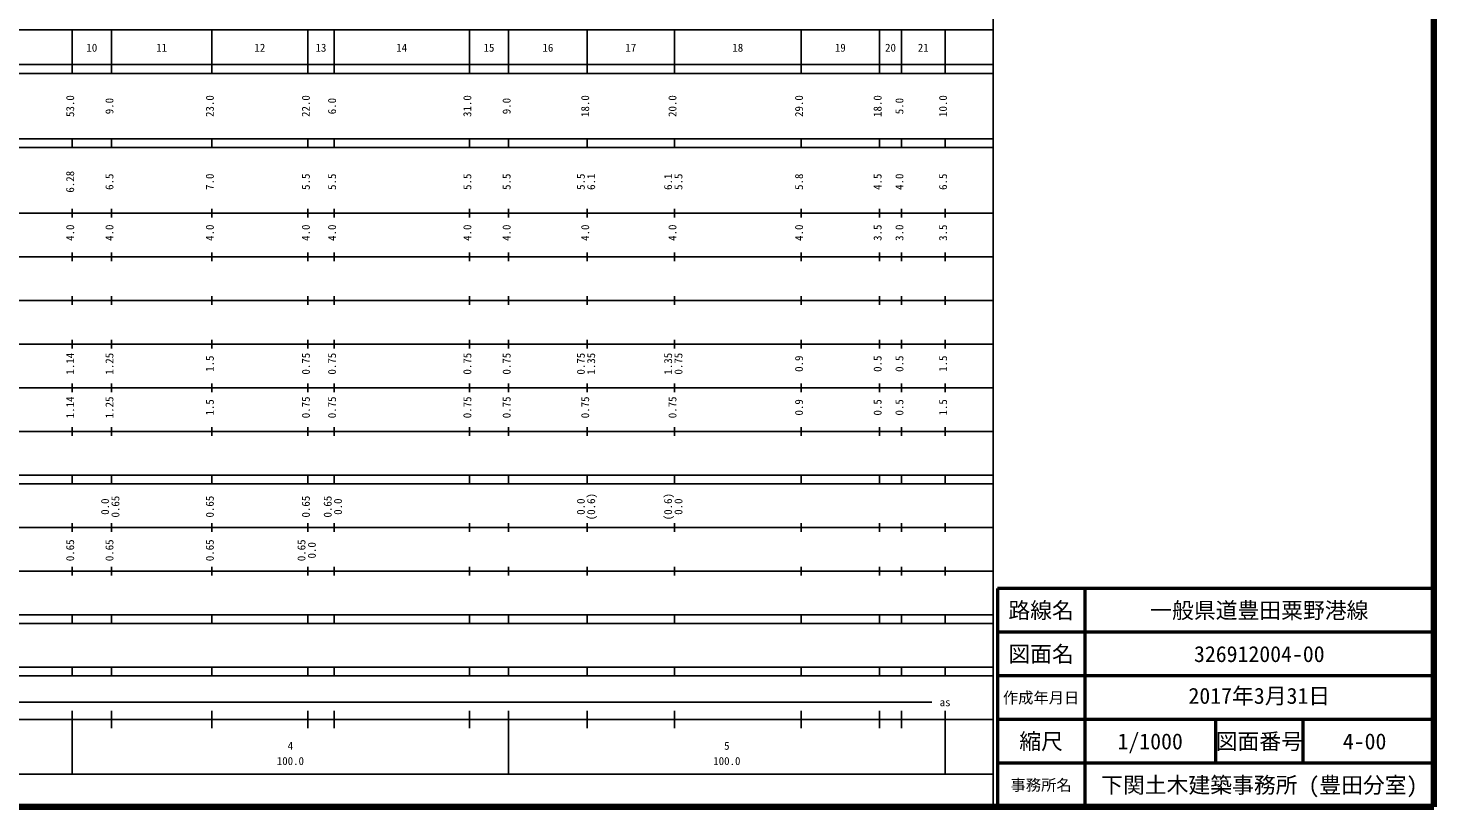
# Model space of a CAD drawing. Units: millimetres, scale not verified. Extents: x 40000 to 680000, y 20000 to 380000.
# Drawn here: x 357907 to 680000, y 20000 to 198357 of the extents above; entities that cross this region are included whole.
import ezdxf
from ezdxf.enums import TextEntityAlignment as Align

# ---------------------------------------------------------------- set-up
doc = ezdxf.new("R2010")
doc.units = ezdxf.units.MM
doc.header["$LTSCALE"] = 1000
for name, color, linetype, lineweight in [('M-TTL', 2, 'Continuous', 140), ('M-TTL-BAND', 7, 'Continuous', 25), ('M-TTL-FRAM', 2, 'Continuous', 50), ('M-TTL-LINE', 7, 'Continuous', 50)]:
    doc.layers.add(name, color=color, linetype=linetype, lineweight=lineweight)
doc.layers.add('M-TTL-TXT', color=7, linetype='Continuous')
doc.styles.add('ＭＳ ゴシック', font='')
doc.styles.get('ＭＳ ゴシック').set_extended_font_data('MS Gothic')

msp = doc.modelspace()

# ---------------------------------------------------------------- linework, layer by layer
at = {"layer": 'M-TTL'}
for p, q in [((680000, 20000), (680000, 380000)), ((40000, 20000), (680000, 20000))]:
    msp.add_line(p, q, dxfattribs=at)
at = {"layer": 'M-TTL-BAND'}
for p, q in [((579000, 20000), (579000, 370000)), ((68000, 198000), (579000, 198000)), ((368000, 188000), (368000, 198000)), ((377000, 188000), (377000, 198000)), ((400000, 188000), (400000, 198000)), ((422000, 188000), (422000, 198000)), ((428000, 188000), (428000, 198000)), ((459000, 188000), (459000, 198000)), ((468000, 188000), (468000, 198000)), ((486000, 188000), (486000, 198000)), ((506000, 188000), (506000, 198000)), ((535000, 188000), (535000, 198000)), ((553000, 188000), (553000, 198000)), ((558000, 188000), (558000, 198000)), ((568000, 188000), (568000, 198000)), ((40000, 190000), (579000, 190000)), ((40000, 188000), (579000, 188000)), ((40000, 173000), (579000, 173000)), ((40000, 171000), (579000, 171000)), ((368000, 171000), (368000, 173000)), ((377000, 171000), (377000, 173000)), ((400000, 171000), (400000, 173000)), ((422000, 171000), (422000, 173000)), ((428000, 171000), (428000, 173000)), ((459000, 171000), (459000, 173000)), ((468000, 171000), (468000, 173000)), ((486000, 171000), (486000, 173000)), ((506000, 171000), (506000, 173000)), ((535000, 171000), (535000, 173000)), ((553000, 171000), (553000, 173000)), ((558000, 171000), (558000, 173000)), ((568000, 171000), (568000, 173000)), ((40000, 156000), (579000, 156000)), ((368000, 155000), (368000, 157000)), ((377000, 155000), (377000, 157000)), ((400000, 155000), (400000, 157000)), ((422000, 155000), (422000, 157000)), ((428000, 155000), (428000, 157000)), ((459000, 155000), (459000, 157000)), ((468000, 155000), (468000, 157000)), ((486000, 155000), (486000, 157000)), ((506000, 155000), (506000, 157000)), ((535000, 155000), (535000, 157000)), ((553000, 155000), (553000, 157000)), ((558000, 155000), (558000, 157000)), ((568000, 155000), (568000, 157000)), ((46000, 146000), (579000, 146000)), ((368000, 145000), (368000, 147000)), ((377000, 145000), (377000, 147000)), ((400000, 145000), (400000, 147000)), ((422000, 145000), (422000, 147000)), ((428000, 145000), (428000, 147000)), ((459000, 145000), (459000, 147000)), ((468000, 145000), (468000, 147000)), ((486000, 145000), (486000, 147000)), ((506000, 145000), (506000, 147000)), ((535000, 145000), (535000, 147000)), ((553000, 145000), (553000, 147000)), ((558000, 145000), (558000, 147000)), ((568000, 145000), (568000, 147000)), ((52000, 136000), (579000, 136000)), ((368000, 135000), (368000, 137000)), ((377000, 135000), (377000, 137000)), ((400000, 135000), (400000, 137000)), ((422000, 135000), (422000, 137000)), ((428000, 135000), (428000, 137000)), ((459000, 135000), (459000, 137000)), ((468000, 135000), (468000, 137000)), ((486000, 135000), (486000, 137000)), ((506000, 135000), (506000, 137000)), ((535000, 135000), (535000, 137000)), ((553000, 135000), (553000, 137000)), ((558000, 135000), (558000, 137000)), ((568000, 135000), (568000, 137000)), ((46000, 126000), (579000, 126000)), ((368000, 125000), (368000, 127000)), ((377000, 125000), (377000, 127000)), ((400000, 125000), (400000, 127000)), ((422000, 125000), (422000, 127000)), ((428000, 125000), (428000, 127000)), ((459000, 125000), (459000, 127000)), ((468000, 125000), (468000, 127000)), ((486000, 125000), (486000, 127000)), ((506000, 125000), (506000, 127000)), ((535000, 125000), (535000, 127000)), ((553000, 125000), (553000, 127000)), ((558000, 125000), (558000, 127000)), ((568000, 125000), (568000, 127000)), ((52000, 116000), (579000, 116000)), ((368000, 115000), (368000, 117000)), ((377000, 115000), (377000, 117000)), ((400000, 115000), (400000, 117000)), ((422000, 115000), (422000, 117000)), ((428000, 115000), (428000, 117000)), ((459000, 115000), (459000, 117000)), ((468000, 115000), (468000, 117000)), ((486000, 115000), (486000, 117000)), ((506000, 115000), (506000, 117000)), ((535000, 115000), (535000, 117000)), ((553000, 115000), (553000, 117000)), ((558000, 115000), (558000, 117000)), ((568000, 115000), (568000, 117000)), ((368000, 105000), (368000, 107000)), ((377000, 105000), (377000, 107000)), ((400000, 105000), (400000, 107000)), ((422000, 105000), (422000, 107000)), ((428000, 105000), (428000, 107000)), ((459000, 105000), (459000, 107000)), ((468000, 105000), (468000, 107000)), ((486000, 105000), (486000, 107000)), ((506000, 105000), (506000, 107000)), ((535000, 105000), (535000, 107000)), ((553000, 105000), (553000, 107000)), ((558000, 105000), (558000, 107000)), ((568000, 105000), (568000, 107000)), ((46000, 106000), (579000, 106000)), ((40000, 96000), (579000, 96000)), ((40000, 94000), (579000, 94000)), ((368000, 94000), (368000, 96000)), ((377000, 94000), (377000, 96000)), ((400000, 94000), (400000, 96000)), ((422000, 94000), (422000, 96000)), ((428000, 94000), (428000, 96000)), ((459000, 94000), (459000, 96000)), ((468000, 94000), (468000, 96000)), ((486000, 94000), (486000, 96000)), ((506000, 94000), (506000, 96000)), ((535000, 94000), (535000, 96000)), ((553000, 94000), (553000, 96000)), ((558000, 94000), (558000, 96000)), ((568000, 94000), (568000, 96000)), ((49000, 84000), (579000, 84000)), ((368000, 83000), (368000, 85000)), ((377000, 83000), (377000, 85000)), ((400000, 83000), (400000, 85000)), ((422000, 83000), (422000, 85000)), ((428000, 83000), (428000, 85000)), ((459000, 83000), (459000, 85000)), ((468000, 83000), (468000, 85000)), ((486000, 83000), (486000, 85000)), ((506000, 83000), (506000, 85000)), ((535000, 83000), (535000, 85000)), ((553000, 83000), (553000, 85000)), ((558000, 83000), (558000, 85000)), ((568000, 83000), (568000, 85000)), ((368000, 73000), (368000, 75000)), ((377000, 73000), (377000, 75000)), ((400000, 73000), (400000, 75000)), ((422000, 73000), (422000, 75000)), ((428000, 73000), (428000, 75000)), ((459000, 73000), (459000, 75000)), ((468000, 73000), (468000, 75000)), ((486000, 73000), (486000, 75000)), ((506000, 73000), (506000, 75000)), ((535000, 73000), (535000, 75000)), ((553000, 73000), (553000, 75000)), ((558000, 73000), (558000, 75000)), ((568000, 73000), (568000, 75000)), ((40000, 74000), (579000, 74000)), ((40000, 64000), (579000, 64000)), ((40000, 62000), (579000, 62000)), ((368000, 62000), (368000, 64000)), ((377000, 62000), (377000, 64000)), ((400000, 62000), (400000, 64000)), ((422000, 62000), (422000, 64000)), ((428000, 62000), (428000, 64000)), ((459000, 62000), (459000, 64000)), ((468000, 62000), (468000, 64000)), ((486000, 62000), (486000, 64000)), ((506000, 62000), (506000, 64000)), ((535000, 62000), (535000, 64000)), ((553000, 62000), (553000, 64000)), ((558000, 62000), (558000, 64000)), ((568000, 62000), (568000, 64000)), ((40000, 52000), (579000, 52000)), ((368000, 50000), (368000, 52000)), ((377000, 50000), (377000, 52000)), ((400000, 50000), (400000, 52000)), ((422000, 50000), (422000, 52000)), ((428000, 50000), (428000, 52000)), ((459000, 50000), (459000, 52000)), ((468000, 50000), (468000, 52000)), ((486000, 50000), (486000, 52000)), ((506000, 50000), (506000, 52000)), ((535000, 50000), (535000, 52000)), ((553000, 50000), (553000, 52000)), ((558000, 50000), (558000, 52000)), ((568000, 50000), (568000, 52000)), ((40000, 50000), (579000, 50000)), ((71000, 44000), (565000, 44000)), ((368000, 27500), (368000, 42000)), ((377000, 38000), (377000, 42000)), ((400000, 38000), (400000, 42000)), ((422000, 38000), (422000, 42000)), ((428000, 38000), (428000, 42000)), ((459000, 38000), (459000, 42000)), ((468000, 27500), (468000, 42000)), ((486000, 38000), (486000, 42000)), ((506000, 38000), (506000, 42000)), ((535000, 38000), (535000, 42000)), ((553000, 38000), (553000, 42000)), ((558000, 38000), (558000, 42000)), ((568000, 27500), (568000, 42000)), ((40000, 40000), (579000, 40000)), ((68000, 27500), (579000, 27500))]:
    msp.add_line(p, q, dxfattribs=at)
at = {"layer": 'M-TTL-FRAM'}
for p, q in [((580000, 70000), (580000, 20000)), ((680000, 70000), (580000, 70000))]:
    msp.add_line(p, q, dxfattribs=at)
at = {"layer": 'M-TTL-LINE'}
for p, q in [((600000, 70000), (600000, 20000)), ((680000, 60000), (580000, 60000)), ((680000, 50000), (580000, 50000)), ((680000, 40000), (580000, 40000)), ((630000, 40000), (630000, 30000)), ((650000, 40000), (650000, 30000)), ((680000, 30000), (580000, 30000))]:
    msp.add_line(p, q, dxfattribs=at)

# ---------------------------------------------------------------- texts
at = {"layer": 'M-TTL-BAND', "style": 'ＭＳ ゴシック'}
for s, p in [('10', (372500, 192405)), ('11', (388500, 192405)), ('12', (411000, 192405)), ('13', (425000, 192405)), ('14', (443500, 192405)), ('15', (463500, 192405)), ('16', (477000, 192405)), ('17', (496000, 192405)), ('18', (520500, 192405)), ('19', (544000, 192405)), ('20', (555500, 192405)), ('21', (563000, 192405)), ('as', (568000, 42500)), ('4', (418000, 32523)), ('5', (518000, 32523)), ('100.0', (418000, 29033)), ('100.0', (518000, 29033))]:
    msp.add_text(s, height=1833, dxfattribs=at).set_placement(p, align=Align.BOTTOM_CENTER)
for s, p in [('53.0', (369000, 180500)), ('9.0', (378000, 180500)), ('23.0', (401000, 180500)), ('22.0', (423000, 180500)), ('6.0', (429000, 180500)), ('31.0', (460000, 180500)), ('9.0', (469000, 180500)), ('18.0', (487000, 180500)), ('20.0', (507000, 180500)), ('29.0', (536000, 180500)), ('18.0', (554000, 180500)), ('5.0', (559000, 180500)), ('10.0', (569000, 180500)), ('6.28', (369000, 163174)), ('6.5', (378000, 163174)), ('7.0', (401000, 163174)), ('5.5', (423000, 163174)), ('5.5', (429000, 163174)), ('5.5', (460000, 163174)), ('5.5', (469000, 163174)), ('5.5', (486000, 163174)), ('6.1', (488370, 163174)), ('6.1', (506000, 163174)), ('5.5', (508370, 163174)), ('5.8', (536000, 163174)), ('4.5', (554000, 163174)), ('4.0', (559000, 163174)), ('6.5', (569000, 163174)), ('4.0', (369000, 151500)), ('4.0', (378000, 151500)), ('4.0', (401000, 151500)), ('4.0', (423000, 151500)), ('4.0', (429000, 151500)), ('4.0', (460000, 151500)), ('4.0', (469000, 151500)), ('4.0', (487000, 151500)), ('4.0', (507000, 151500)), ('4.0', (536000, 151500)), ('3.5', (554000, 151500)), ('3.0', (559000, 151500)), ('3.5', (569000, 151500)), ('1.14', (369000, 121500)), ('1.25', (378000, 121500)), ('1.5', (401000, 121500)), ('0.75', (423000, 121500)), ('0.75', (429000, 121500)), ('0.75', (460000, 121500)), ('0.75', (469000, 121500)), ('0.75', (486000, 121500)), ('1.35', (488370, 121500)), ('1.35', (506000, 121500)), ('0.75', (508370, 121500)), ('0.9', (536000, 121500)), ('0.5', (554000, 121500)), ('0.5', (559000, 121500)), ('1.5', (569000, 121500)), ('1.14', (369000, 111500)), ('1.25', (378000, 111500)), ('1.5', (401000, 111500)), ('0.75', (423000, 111500)), ('0.75', (429000, 111500)), ('0.75', (460000, 111500)), ('0.75', (469000, 111500)), ('0.75', (487000, 111500)), ('0.75', (507000, 111500)), ('0.9', (536000, 111500)), ('0.5', (554000, 111500)), ('0.5', (559000, 111500)), ('1.5', (569000, 111500)), ('0.0', (377000, 88764)), ('0.65', (379370, 88764)), ('0.65', (401000, 88764)), ('0.65', (423000, 88764)), ('0.65', (428000, 88764)), ('0.0', (430370, 88764)), ('0.0', (486000, 88764)), ('(0.6)', (488370, 88764)), ('(0.6)', (506000, 88764)), ('0.0', (508370, 88764)), ('0.65', (369000, 78764)), ('0.65', (378000, 78764)), ('0.65', (401000, 78764)), ('0.65', (422000, 78764)), ('0.0', (424370, 78764))]:
    msp.add_text(s, height=1833, rotation=90, dxfattribs=at).set_placement(p, align=Align.BOTTOM_CENTER)
at = {"layer": 'M-TTL-TXT', "style": 'ＭＳ ゴシック'}
for s, height, p in [('路線名', 3666, (590000, 65000)), ('路線名', 3666, (590000, 65000)), ('一般県道豊田粟野港線', 3666, (640000, 65000)), ('図面名', 3666, (590000, 55000)), ('図面名', 3666, (590000, 55000)), ('326912004-00', 3666, (640000, 55000)), ('作成年月日', 2566, (590000, 45000)), ('作成年月日', 2566, (590000, 45000)), ('縮尺', 3666, (590000, 35000)), ('縮尺', 3666, (590000, 35000)), ('1/1000', 3666, (615000, 35000)), ('図面番号', 3666, (640000, 35000)), ('図面番号', 3666, (640000, 35000)), ('4-00', 3666, (664125, 35000)), ('事務所名', 2566, (590000, 25000)), ('事務所名', 2566, (590000, 25000)), ('下関土木建築事務所 (豊田分室)', 3666, (640000, 25000))]:
    msp.add_text(s, height=height, dxfattribs=at).set_placement(p, align=Align.MIDDLE_CENTER)
msp.add_text('2017年3月31日', height=3666, dxfattribs=at).set_placement((640000, 42500), align=Align.BOTTOM_CENTER)

doc.saveas('drawing.dxf')
